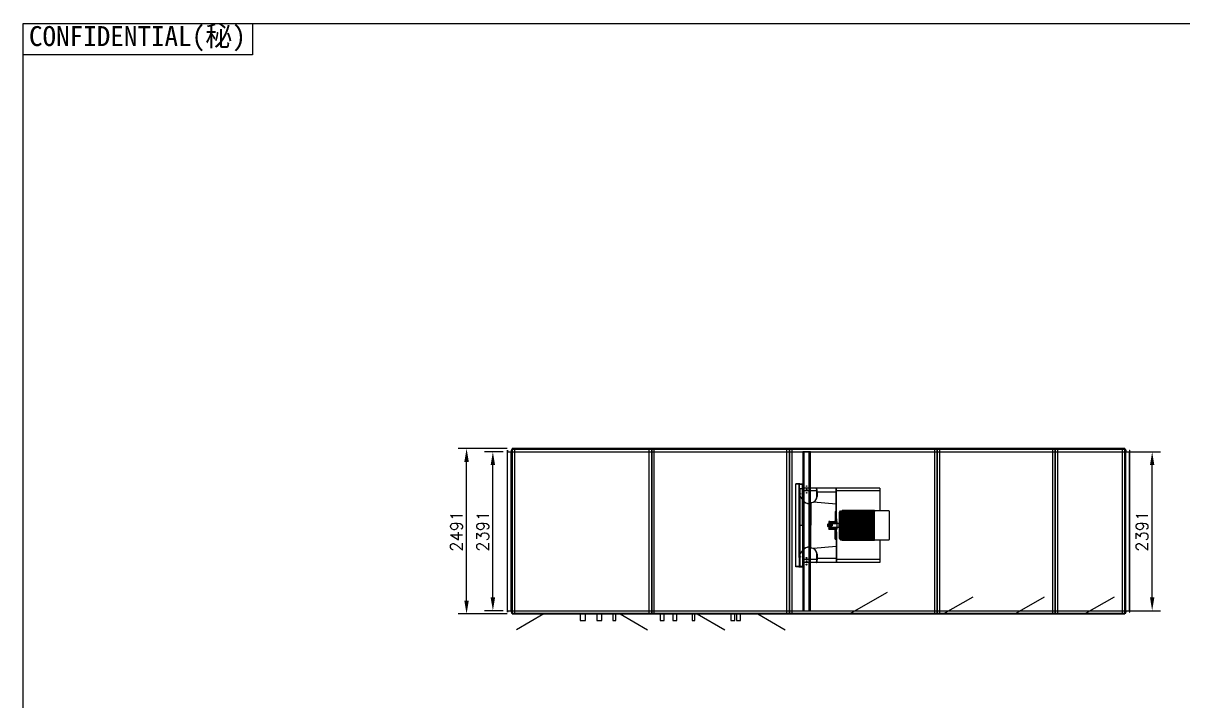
# Model space of a CAD drawing. Header units: millimetres. Extents: x -7350 to 21750, y -6100 to 14306.
# Drawn here: x -7350 to 10108, y 4103 to 14306 of the extents above; entities that cross this region are included whole.
import ezdxf

# ---------------------------------------------------------------- set-up
doc = ezdxf.new("R2010")
doc.units = ezdxf.units.MM
doc.linetypes.add('ZWCAD_ISO03W100', pattern=[30, 12, -18])
for name, color, linetype in [('Dim', 1, 'Continuous'), ('McDoor', 7, 'Continuous'), ('McFlang', 7, 'Continuous'), ('McFrame', 7, 'Continuous')]:
    doc.layers.add(name, color=color, linetype=linetype)
doc.layers.add('OBJECT', color=7, linetype='Continuous', lineweight=25)
doc.styles.add('ROMANS', font='romans.shx')
doc.styles.add('宋体', font='')
doc.styles.get('宋体').set_extended_font_data('宋体')
doc.dimstyles.new('McDim', dxfattribs={"dimscale": 100, "dimtxt": 1.8, "dimasz": 2, "dimexe": 1.25, "dimexo": 0.625, "dimtad": 1, "dimdec": 1, "dimdsep": 46, "dimtxsty": 'ROMANS', "dimcen": 2.5, "dimadec": 0, "dimazin": 0, "dimtfac": 1, "dimtmove": 0, "dimatfit": 1, "dimfxl": 0, "dimarcsym": 0})

# ---------------------------------------------------------------- blocks, each defined once
blk = doc.blocks.new('A$C63FE4E48')
at = {"linetype": 'Continuous'}
blk.add_lwpolyline([(0, 4.71), (34.54, 4.71), (34.54, 0), (0, 0)], close=True, dxfattribs=at)
at = {"linetype": 'Continuous', "insert": (0.87, 4.32), "char_height": 3, "width": 72.9276, "attachment_point": 1, "style": '宋体'}
blk.add_mtext('{CONFIDENTIAL(秘)}', dxfattribs=at)
blk = doc.blocks.new('M500341001000W19-E-SYWB-225M')
at = {"color": 0}
for p, q in [((44, 1910, 0), (0, 1910, 0)), ((0, 660, 0), (0, 1910, 0)), ((44, 1907, 0), (0, 1907, 0)), ((39, 1757, 0), (61, 1757, 0)), ((41, 1757, 0), (69, 1757, 0)), ((42, 1764, 0), (42, 1751, 0)), ((42, 1757, 0), (42, 1757, 0)), ((48, 1766, 0), (43, 1766, 0)), ((43, 1762, 0), (48, 1762, 0)), ((43, 1753, 0), (48, 1753, 0)), ((43, 1749, 0), (48, 1749, 0)), ((64, 1755, 0), (44, 1755, 0)), ((47, 1904, 0), (47, 666, 0)), ((48, 1767, 0), (50, 1775, 0)), ((48, 1767, 0), (48, 1285, 0)), ((48, 1766, 0), (48, 1749, 0)), ((48, 1763, 0), (50, 1763, 0)), ((48, 1762, 0), (68, 1762, 0)), ((48, 1761, 0), (68, 1761, 0)), ((48, 1754, 0), (68, 1754, 0)), ((48, 1752, 0), (50, 1752, 0)), ((48, 1752, 0), (68, 1752, 0)), ((50, 1904, 0), (50, 1902, 0)), ((50, 1740, 0), (50, 1902, 0)), ((50, 1775, 0), (51, 1775, 0)), ((50, 1767, 0), (51, 1775, 0)), ((50, 1767, 0), (50, 1740, 0)), ((50, 1763, 0), (54, 1763, 0)), ((59, 1762, 0), (50, 1762, 0)), ((50, 1752, 0), (54, 1752, 0)), ((59, 1748, 0), (50, 1748, 0)), ((53, 1757, 0), (57, 1757, 0)), ((54, 1728, 0), (54, 1902, 0)), ((54, 1835, 0), (54, 842, 0)), ((100, 1835, 0), (54, 1835, 0)), ((56, 1766, 0), (54, 1766, 0)), ((54, 1766, 0), (54, 1763, 0)), ((54, 1763, 0), (56, 1763, 0)), ((54, 1763, 0), (55, 1763, 0)), ((54, 1763, 0), (54, 1752, 0)), ((54, 1752, 0), (54, 1748, 0)), ((54, 1752, 0), (56, 1752, 0)), ((54, 1752, 0), (56, 1750, 0)), ((54, 1748, 0), (56, 1748, 0)), ((55, 1757, 0), (65, 1757, 0)), ((56, 1763, 0), (56, 1766, 0)), ((63, 1766, 0), (56, 1766, 0)), ((56, 1751, 0), (56, 1764, 0)), ((56, 1752, 0), (56, 1763, 0)), ((63, 1762, 0), (56, 1762, 0)), ((63, 1753, 0), (56, 1753, 0)), ((56, 1748, 0), (56, 1752, 0)), ((56, 1749, 0), (63, 1749, 0)), ((58, 1910, 0), (100, 1910, 0)), ((58, 1906, 0), (100, 1906, 0)), ((59, 1835, 0), (59, 848, 0)), ((64, 1751, 0), (64, 1764, 0)), ((68, 1762, 0), (68, 1752, 0)), ((100, 1668, 0), (100, 1910, 0)), ((303, 1845, 0), (307, 1846, 0)), ((309, 1830, 0), (303, 1845, 0)), ((313, 1832, 0), (307, 1846, 0)), ((314, 1719, 0), (314, 1804, 0)), ((318, 1719, 0), (318, 1804, 0)), ((603, 1785, 0), (318, 1785, 0)), ((318, 1785, 0), (318, 1719, 0)), ((603, 1385, 0), (603, 1845, 0)), ((609, 1845, 0), (603, 1845, 0)), ((609, 1385, 0), (609, 1845, 0)), ((48, 1733, 0), (53, 1728, 0)), ((50, 1285, 0), (50, 1740, 0)), ((53, 1728, 0), (106, 1658, 0)), ((54, 1285, 0), (54, 1728, 0)), ((54, 1728, 0), (108, 1659, 0)), ((100, 1285, 0), (100, 1668, 0)), ((198, 1614, 0), (207, 1614, 0)), ((198, 1612, 0), (207, 1612, 0)), ((209, 1628, 0), (223, 1628, 0)), ((209, 1614, 0), (209, 1628, 0)), ((209, 1624, 0), (223, 1624, 0)), ((225, 1616, 0), (225, 1615, 0)), ((225, 1615, 0), (225, 1285, 0)), ((603, 1606, 0), (261, 1632, 0)), ((64, 1455, 0), (44, 1455, 0)), ((59, 1462, 0), (50, 1462, 0)), ((59, 1448, 0), (50, 1448, 0)), ((584, 1465, 0), (611, 1465, 0)), ((591, 1492, 0), (594, 1495, 0)), ((591, 1488, 0), (599, 1495, 0)), ((591, 1483, 0), (603, 1495, 0)), ((592, 1495, 0), (591, 1494, 0)), ((591, 1494, 0), (591, 1385, 0)), ((591, 1479, 0), (603, 1491, 0)), ((591, 1474, 0), (603, 1486, 0)), ((591, 1470, 0), (603, 1470, 0)), ((591, 1458, 0), (593, 1459, 0)), ((591, 1454, 0), (597, 1459, 0)), ((591, 1449, 0), (602, 1459, 0)), ((591, 1459, 0), (603, 1459, 0)), ((591, 1445, 0), (603, 1457, 0)), ((591, 1440, 0), (603, 1452, 0)), ((591, 1436, 0), (603, 1448, 0)), ((591, 1431, 0), (603, 1443, 0)), ((591, 1427, 0), (603, 1439, 0)), ((591, 1422, 0), (603, 1434, 0)), ((591, 1418, 0), (603, 1430, 0)), ((591, 1413, 0), (603, 1425, 0)), ((591, 1409, 0), (603, 1421, 0)), ((591, 1404, 0), (603, 1416, 0)), ((591, 1400, 0), (603, 1412, 0)), ((591, 1396, 0), (603, 1408, 0)), ((591, 1391, 0), (603, 1403, 0)), ((591, 1387, 0), (603, 1399, 0)), ((592, 1495, 0), (602, 1495, 0)), ((592, 1470, 0), (603, 1482, 0)), ((597, 1470, 0), (603, 1477, 0)), ((601, 1470, 0), (603, 1473, 0)), ((602, 1495, 0), (603, 1494, 0)), ((603, 1532, 0), (603, 1562, 0)), ((603, 1494, 0), (603, 1385, 0)), ((64, 1285, 0), (44, 1285, 0)), ((47, 1285, 0), (100, 1285, 0)), ((48, 803, 0), (48, 1285, 0)), ((59, 1292, 0), (50, 1292, 0)), ((50, 1285, 0), (50, 830, 0)), ((59, 1278, 0), (50, 1278, 0)), ((54, 1285, 0), (54, 842, 0)), ((100, 1285, 0), (100, 660, 0)), ((225, 955, 0), (225, 1285, 0)), ((476, 1297, 0), (476, 1273, 0)), ((476, 1285, 0), (476, 1285, 0)), ((488, 1301, 0), (477, 1301, 0)), ((477, 1293, 0), (488, 1293, 0)), ((477, 1277, 0), (488, 1277, 0)), ((477, 1269, 0), (488, 1269, 0)), ((488, 1315, 0), (488, 1255, 0)), ((492, 1315, 0), (488, 1315, 0)), ((488, 1315, 0), (492, 1311, 0)), ((488, 1311, 0), (492, 1307, 0)), ((488, 1306, 0), (492, 1302, 0)), ((488, 1302, 0), (492, 1298, 0)), ((488, 1301, 0), (488, 1269, 0)), ((488, 1297, 0), (490, 1296, 0)), ((488, 1296, 0), (492, 1296, 0)), ((488, 1295, 0), (543, 1295, 0)), ((488, 1293, 0), (543, 1293, 0)), ((488, 1277, 0), (543, 1277, 0)), ((488, 1275, 0), (543, 1275, 0)), ((488, 1275, 0), (492, 1275, 0)), ((488, 1270, 0), (492, 1266, 0)), ((488, 1266, 0), (492, 1262, 0)), ((488, 1261, 0), (492, 1257, 0)), ((488, 1257, 0), (490, 1255, 0)), ((488, 1255, 0), (492, 1255, 0)), ((489, 1275, 0), (492, 1271, 0)), ((502, 1342, 0), (492, 1342, 0)), ((492, 1342, 0), (492, 1227, 0)), ((502, 1332, 0), (492, 1342, 0)), ((502, 1327, 0), (492, 1337, 0)), ((502, 1323, 0), (492, 1333, 0)), ((502, 1318, 0), (492, 1328, 0)), ((502, 1314, 0), (492, 1324, 0)), ((502, 1309, 0), (492, 1319, 0)), ((502, 1305, 0), (492, 1315, 0)), ((492, 1255, 0), (492, 1315, 0)), ((502, 1300, 0), (492, 1310, 0)), ((502, 1296, 0), (492, 1306, 0)), ((499, 1295, 0), (492, 1302, 0)), ((495, 1295, 0), (492, 1297, 0)), ((502, 1265, 0), (492, 1275, 0)), ((502, 1260, 0), (492, 1270, 0)), ((502, 1256, 0), (492, 1266, 0)), ((502, 1251, 0), (492, 1261, 0)), ((502, 1247, 0), (492, 1257, 0)), ((502, 1242, 0), (492, 1252, 0)), ((502, 1238, 0), (492, 1248, 0)), ((502, 1233, 0), (492, 1243, 0)), ((502, 1229, 0), (492, 1239, 0)), ((499, 1227, 0), (492, 1234, 0)), ((495, 1227, 0), (492, 1230, 0)), ((492, 1227, 0), (502, 1227, 0)), ((502, 1336, 0), (496, 1342, 0)), ((502, 1269, 0), (497, 1275, 0)), ((502, 1341, 0), (501, 1342, 0)), ((502, 1274, 0), (501, 1275, 0)), ((502, 1342, 0), (502, 1337, 0)), ((502, 1333, 0), (512, 1342, 0)), ((502, 1329, 0), (516, 1342, 0)), ((502, 1324, 0), (517, 1339, 0)), ((502, 1337, 0), (502, 1232, 0)), ((502, 1320, 0), (517, 1335, 0)), ((502, 1317, 0), (614, 1317, 0)), ((503, 1312, 0), (502, 1313, 0)), ((502, 1253, 0), (507, 1257, 0)), ((502, 1248, 0), (512, 1257, 0)), ((503, 1257, 0), (502, 1256, 0)), ((502, 1235, 0), (503, 1235, 0)), ((502, 1227, 0), (502, 1232, 0)), ((503, 1338, 0), (507, 1342, 0)), ((503, 1312, 0), (613, 1312, 0)), ((503, 1312, 0), (503, 1257, 0)), ((503, 1257, 0), (613, 1257, 0)), ((503, 1244, 0), (504, 1245, 0)), ((503, 1235, 0), (504, 1236, 0)), ((503, 1231, 0), (507, 1235, 0)), ((504, 1317, 0), (517, 1330, 0)), ((504, 1245, 0), (516, 1257, 0)), ((505, 1228, 0), (512, 1235, 0)), ((507, 1342, 0), (581, 1342, 0)), ((507, 1235, 0), (508, 1236, 0)), ((507, 1227, 0), (581, 1227, 0)), ((508, 1317, 0), (517, 1326, 0)), ((508, 1245, 0), (521, 1257, 0)), ((508, 1244, 0), (508, 1245, 0)), ((509, 1227, 0), (516, 1235, 0)), ((512, 1244, 0), (513, 1245, 0)), ((512, 1235, 0), (513, 1236, 0)), ((513, 1317, 0), (517, 1322, 0)), ((513, 1245, 0), (525, 1257, 0)), ((513, 1227, 0), (521, 1235, 0)), ((516, 1235, 0), (517, 1236, 0)), ((517, 1342, 0), (517, 1317, 0)), ((517, 1339, 0), (518, 1340, 0)), ((517, 1335, 0), (518, 1336, 0)), ((517, 1330, 0), (518, 1331, 0)), ((517, 1326, 0), (518, 1327, 0)), ((517, 1322, 0), (518, 1323, 0)), ((517, 1317, 0), (518, 1318, 0)), ((517, 1317, 0), (517, 1317, 0)), ((517, 1245, 0), (530, 1257, 0)), ((517, 1244, 0), (517, 1245, 0)), ((518, 1342, 0), (518, 1317, 0)), ((518, 1227, 0), (526, 1236, 0)), ((521, 1244, 0), (522, 1245, 0)), ((521, 1235, 0), (522, 1236, 0)), ((522, 1348, 0), (522, 1308, 0)), ((522, 1245, 0), (534, 1257, 0)), ((522, 1227, 0), (552, 1257, 0)), ((526, 1342, 0), (526, 1317, 0)), ((526, 1339, 0), (527, 1340, 0)), ((526, 1335, 0), (527, 1336, 0)), ((526, 1331, 0), (527, 1332, 0)), ((526, 1326, 0), (527, 1327, 0)), ((526, 1322, 0), (527, 1323, 0)), ((526, 1317, 0), (527, 1318, 0)), ((526, 1244, 0), (539, 1257, 0)), ((527, 1340, 0), (530, 1342, 0)), ((527, 1336, 0), (534, 1342, 0)), ((527, 1332, 0), (538, 1342, 0)), ((527, 1327, 0), (543, 1342, 0)), ((527, 1323, 0), (547, 1342, 0)), ((527, 1318, 0), (552, 1342, 0)), ((527, 1342, 0), (527, 1317, 0)), ((527, 1237, 0), (548, 1257, 0)), ((527, 1227, 0), (557, 1257, 0)), ((528, 1242, 0), (543, 1257, 0)), ((531, 1317, 0), (556, 1342, 0)), ((531, 1227, 0), (561, 1257, 0)), ((535, 1317, 0), (557, 1339, 0)), ((536, 1227, 0), (566, 1257, 0)), ((540, 1317, 0), (557, 1335, 0)), ((540, 1227, 0), (570, 1257, 0)), ((543, 1295, 0), (543, 1275, 0)), ((544, 1317, 0), (557, 1330, 0)), ((545, 1227, 0), (575, 1257, 0)), ((549, 1317, 0), (557, 1326, 0)), ((549, 1227, 0), (579, 1257, 0)), ((553, 1317, 0), (557, 1321, 0)), ((554, 1227, 0), (584, 1257, 0)), ((557, 1342, 0), (557, 1317, 0)), ((557, 1339, 0), (558, 1340, 0)), ((557, 1335, 0), (558, 1336, 0)), ((557, 1330, 0), (558, 1331, 0)), ((557, 1326, 0), (558, 1327, 0)), ((557, 1321, 0), (558, 1322, 0)), ((558, 1342, 0), (558, 1317, 0)), ((558, 1317, 0), (558, 1318, 0)), ((558, 1227, 0), (588, 1257, 0)), ((562, 1348, 0), (562, 1308, 0)), ((563, 1227, 0), (593, 1257, 0)), ((566, 1342, 0), (566, 1317, 0)), ((566, 1339, 0), (567, 1340, 0)), ((566, 1335, 0), (567, 1336, 0)), ((566, 1330, 0), (567, 1331, 0)), ((566, 1326, 0), (567, 1327, 0)), ((566, 1321, 0), (567, 1322, 0)), ((567, 1322, 0), (611, 1366, 0)), ((567, 1318, 0), (611, 1362, 0)), ((567, 1327, 0), (584, 1343, 0)), ((567, 1340, 0), (570, 1342, 0)), ((567, 1336, 0), (574, 1342, 0)), ((567, 1331, 0), (579, 1342, 0)), ((567, 1342, 0), (567, 1317, 0)), ((567, 1317, 0), (567, 1318, 0)), ((567, 1227, 0), (597, 1257, 0)), ((571, 1317, 0), (611, 1357, 0)), ((572, 1227, 0), (602, 1257, 0)), ((576, 1317, 0), (611, 1353, 0)), ((576, 1227, 0), (606, 1257, 0)), ((580, 1317, 0), (611, 1348, 0)), ((581, 1227, 0), (611, 1257, 0)), ((585, 1317, 0), (612, 1344, 0)), ((585, 1227, 0), (614, 1257, 0)), ((588, 1225, 0), (614, 1252, 0)), ((589, 1317, 0), (614, 1342, 0)), ((590, 1223, 0), (614, 1248, 0)), ((591, 1382, 0), (603, 1394, 0)), ((591, 1378, 0), (603, 1390, 0)), ((591, 1373, 0), (603, 1385, 0)), ((591, 1369, 0), (608, 1385, 0)), ((591, 1385, 0), (591, 1352, 0)), ((591, 1364, 0), (611, 1384, 0)), ((591, 1360, 0), (611, 1380, 0)), ((591, 1355, 0), (611, 1375, 0)), ((591, 1350, 0), (611, 1371, 0)), ((591, 1220, 0), (614, 1243, 0)), ((591, 1216, 0), (614, 1239, 0)), ((591, 1211, 0), (614, 1234, 0)), ((591, 1207, 0), (614, 1230, 0)), ((591, 1202, 0), (611, 1222, 0)), ((594, 1317, 0), (614, 1338, 0)), ((598, 1317, 0), (614, 1333, 0)), ((603, 1385, 0), (611, 1385, 0)), ((603, 1317, 0), (614, 1329, 0)), ((607, 1317, 0), (614, 1324, 0)), ((611, 1385, 0), (611, 1346, 0)), ((611, 1185, 0), (611, 1224, 0)), ((612, 1317, 0), (614, 1320, 0)), ((613, 1312, 0), (614, 1314, 0)), ((613, 1257, 0), (614, 1256, 0)), ((614, 1343, 0), (614, 1227, 0)), ((614, 1343, 0), (614, 1343, 0)), ((613, 1312, 0), (613, 1257, 0)), ((614, 1227, 0), (614, 1227, 0)), ((621, 1343, 0), (621, 1343, 0)), ((64, 1115, 0), (44, 1115, 0)), ((59, 1122, 0), (50, 1122, 0)), ((59, 1108, 0), (50, 1108, 0)), ((584, 1105, 0), (611, 1105, 0)), ((591, 1198, 0), (611, 1218, 0)), ((591, 1185, 0), (591, 1217, 0)), ((591, 1193, 0), (611, 1213, 0)), ((591, 1189, 0), (611, 1209, 0)), ((591, 1184, 0), (611, 1204, 0)), ((591, 1180, 0), (611, 1200, 0)), ((591, 1175, 0), (611, 1195, 0)), ((591, 1076, 0), (591, 1185, 0)), ((591, 1171, 0), (603, 1183, 0)), ((591, 1167, 0), (603, 1179, 0)), ((591, 1162, 0), (603, 1174, 0)), ((591, 1158, 0), (603, 1170, 0)), ((591, 1153, 0), (603, 1165, 0)), ((591, 1149, 0), (603, 1161, 0)), ((591, 1144, 0), (603, 1156, 0)), ((591, 1140, 0), (603, 1152, 0)), ((591, 1135, 0), (603, 1147, 0)), ((591, 1131, 0), (603, 1143, 0)), ((591, 1126, 0), (603, 1138, 0)), ((591, 1122, 0), (603, 1134, 0)), ((591, 1117, 0), (603, 1129, 0)), ((591, 1113, 0), (603, 1125, 0)), ((591, 1110, 0), (603, 1110, 0)), ((591, 1097, 0), (594, 1099, 0)), ((591, 1093, 0), (598, 1099, 0)), ((591, 1088, 0), (603, 1099, 0)), ((591, 1099, 0), (603, 1099, 0)), ((591, 1084, 0), (603, 1096, 0)), ((591, 1079, 0), (603, 1091, 0)), ((592, 1075, 0), (591, 1076, 0)), ((592, 1075, 0), (603, 1087, 0)), ((592, 1075, 0), (602, 1075, 0)), ((594, 1110, 0), (603, 1120, 0)), ((596, 1075, 0), (603, 1082, 0)), ((598, 1110, 0), (603, 1116, 0)), ((601, 1075, 0), (603, 1078, 0)), ((602, 1075, 0), (603, 1076, 0)), ((603, 1076, 0), (603, 1185, 0)), ((603, 1185, 0), (611, 1185, 0)), ((603, 1110, 0), (603, 1111, 0)), ((603, 1185, 0), (603, 725, 0)), ((605, 1185, 0), (611, 1191, 0)), ((609, 1185, 0), (609, 725, 0)), ((610, 1185, 0), (611, 1187, 0)), ((64, 945, 0), (44, 945, 0)), ((59, 952, 0), (50, 952, 0)), ((59, 938, 0), (50, 938, 0)), ((53, 842, 0), (106, 912, 0)), ((54, 842, 0), (108, 911, 0)), ((100, 902, 0), (100, 660, 0)), ((198, 957, 0), (207, 957, 0)), ((198, 956, 0), (207, 956, 0)), ((209, 956, 0), (209, 943, 0)), ((209, 956, 0), (209, 942, 0)), ((209, 946, 0), (223, 946, 0)), ((209, 942, 0), (223, 942, 0)), ((225, 954, 0), (225, 955, 0)), ((603, 964, 0), (263, 938, 0)), ((39, 812, 0), (61, 812, 0)), ((41, 812, 0), (69, 812, 0)), ((42, 819, 0), (42, 806, 0)), ((42, 812, 0), (42, 812, 0)), ((48, 821, 0), (43, 821, 0)), ((43, 817, 0), (48, 817, 0)), ((43, 808, 0), (48, 808, 0)), ((43, 804, 0), (48, 804, 0)), ((64, 775, 0), (44, 775, 0)), ((48, 837, 0), (53, 842, 0)), ((48, 821, 0), (48, 804, 0)), ((48, 818, 0), (50, 818, 0)), ((48, 817, 0), (68, 817, 0)), ((48, 816, 0), (68, 816, 0)), ((48, 809, 0), (68, 809, 0)), ((48, 807, 0), (50, 807, 0)), ((48, 807, 0), (68, 807, 0)), ((48, 803, 0), (50, 795, 0)), ((50, 803, 0), (50, 830, 0)), ((50, 830, 0), (50, 668, 0)), ((50, 803, 0), (51, 795, 0)), ((50, 795, 0), (51, 795, 0)), ((59, 782, 0), (50, 782, 0)), ((59, 768, 0), (50, 768, 0)), ((53, 812, 0), (57, 812, 0)), ((54, 842, 0), (54, 668, 0)), ((54, 842, 0), (54, 668, 0)), ((56, 821, 0), (54, 821, 0)), ((54, 821, 0), (54, 818, 0)), ((54, 818, 0), (56, 818, 0)), ((54, 818, 0), (55, 818, 0)), ((54, 818, 0), (54, 807, 0)), ((54, 807, 0), (54, 803, 0)), ((54, 807, 0), (56, 807, 0)), ((54, 807, 0), (56, 805, 0)), ((54, 803, 0), (56, 803, 0)), ((55, 812, 0), (65, 812, 0)), ((56, 818, 0), (56, 821, 0)), ((63, 821, 0), (56, 821, 0)), ((56, 806, 0), (56, 819, 0)), ((56, 807, 0), (56, 818, 0)), ((63, 817, 0), (56, 817, 0)), ((63, 808, 0), (56, 808, 0)), ((56, 803, 0), (56, 807, 0)), ((56, 804, 0), (63, 804, 0)), ((59, 848, 0), (59, 668, 0)), ((64, 806, 0), (64, 819, 0)), ((68, 817, 0), (68, 807, 0)), ((309, 740, 0), (303, 725, 0)), ((303, 725, 0), (307, 724, 0)), ((313, 738, 0), (307, 724, 0)), ((314, 766, 0), (314, 851, 0)), ((318, 851, 0), (318, 766, 0)), ((603, 785, 0), (318, 785, 0)), ((609, 725, 0), (603, 725, 0)), ((44, 663, 0), (0, 663, 0)), ((44, 660, 0), (0, 660, 0)), ((50, 666, 0), (50, 668, 0)), ((54, 668, 0), (100, 668, 0)), ((58, 664, 0), (100, 664, 0)), ((58, 660, 0), (100, 660, 0)), ((100, 668, 0), (100, 660, 0))]:
    blk.add_line(p, q, dxfattribs=at)
for p, q in [((1260, 1845, 0), (100, 1845, 0)), ((314, 1802, 0), (100, 1802, 0)), ((1260, 1802, 0), (609, 1802, 0)), ((1260, 1845, 0), (1260, 1503, 0)), ((1260, 1067, 0), (1260, 725, 0)), ((314, 768, 0), (100, 768, 0)), ((1260, 725, 0), (100, 725, 0)), ((1260, 768, 0), (609, 768, 0))]:
    blk.add_line(p, q)
at = {"color": 7, "linetype": 'Continuous'}
for p, q in [((653, 1087, 0), (653, 1484, 0)), ((659, 1490, 0), (672, 1502, 0)), ((659, 1490, 0), (672, 1502, 0)), ((659, 1487, 0), (672, 1499, 0)), ((659, 1487, 0), (672, 1499, 0)), ((659, 1482, 0), (672, 1493, 0)), ((659, 1482, 0), (672, 1492, 0)), ((659, 1490, 0), (659, 1490, 0)), ((659, 1490, 0), (659, 1490, 0)), ((661, 1490, 0), (659, 1490, 0)), ((664, 1487, 0), (659, 1487, 0)), ((659, 1487, 0), (659, 1487, 0)), ((659, 1475, 0), (672, 1485, 0)), ((659, 1474, 0), (672, 1483, 0)), ((668, 1482, 0), (659, 1482, 0)), ((659, 1482, 0), (659, 1482, 0)), ((1184, 1474, 0), (659, 1474, 0)), ((659, 1470, 0), (659, 1470, 0)), ((659, 1465, 0), (672, 1469, 0)), ((659, 1463, 0), (672, 1468, 0)), ((1184, 1463, 0), (659, 1463, 0)), ((659, 1463, 0), (659, 1463, 0)), ((659, 1459, 0), (659, 1459, 0)), ((659, 1454, 0), (672, 1459, 0)), ((659, 1453, 0), (672, 1457, 0)), ((1184, 1453, 0), (659, 1453, 0)), ((659, 1453, 0), (659, 1453, 0)), ((659, 1438, 0), (659, 1438, 0)), ((659, 1433, 0), (672, 1438, 0)), ((659, 1431, 0), (672, 1436, 0)), ((1184, 1431, 0), (659, 1431, 0)), ((659, 1431, 0), (659, 1431, 0)), ((659, 1411, 0), (672, 1416, 0)), ((659, 1416, 0), (659, 1416, 0)), ((659, 1410, 0), (672, 1414, 0)), ((1184, 1410, 0), (659, 1410, 0)), ((659, 1410, 0), (659, 1410, 0)), ((659, 1398, 0), (659, 1398, 0)), ((659, 1393, 0), (672, 1397, 0)), ((672, 1502, 0), (672, 1502, 0)), ((672, 1502, 0), (1171, 1502, 0)), ((672, 1502, 0), (1171, 1502, 0)), ((672, 1499, 0), (672, 1499, 0)), ((672, 1499, 0), (1171, 1499, 0)), ((672, 1499, 0), (1171, 1499, 0)), ((672, 1493, 0), (672, 1492, 0)), ((672, 1493, 0), (1171, 1493, 0)), ((672, 1492, 0), (1171, 1492, 0)), ((672, 1485, 0), (672, 1483, 0)), ((672, 1485, 0), (1171, 1485, 0)), ((672, 1483, 0), (1171, 1483, 0)), ((672, 1469, 0), (1171, 1469, 0)), ((672, 1469, 0), (672, 1468, 0)), ((672, 1468, 0), (1171, 1468, 0)), ((672, 1459, 0), (1171, 1459, 0)), ((672, 1459, 0), (672, 1457, 0)), ((672, 1457, 0), (1171, 1457, 0)), ((672, 1438, 0), (1171, 1438, 0)), ((672, 1438, 0), (672, 1436, 0)), ((672, 1436, 0), (1171, 1436, 0)), ((672, 1416, 0), (1171, 1416, 0)), ((672, 1416, 0), (672, 1414, 0)), ((672, 1414, 0), (1171, 1414, 0)), ((672, 1397, 0), (1171, 1397, 0)), ((672, 1397, 0), (672, 1396, 0)), ((695, 1506, 0), (695, 1502, 0)), ((795, 1506, 0), (695, 1506, 0)), ((803, 1506, 0), (795, 1506, 0)), ((1184, 1506, 0), (803, 1506, 0)), ((1171, 1502, 0), (1184, 1490, 0)), ((1171, 1502, 0), (1184, 1490, 0)), ((1171, 1502, 0), (1171, 1502, 0)), ((1171, 1499, 0), (1184, 1487, 0)), ((1171, 1499, 0), (1184, 1487, 0)), ((1171, 1499, 0), (1171, 1499, 0)), ((1171, 1493, 0), (1184, 1482, 0)), ((1171, 1493, 0), (1171, 1492, 0)), ((1171, 1492, 0), (1184, 1482, 0)), ((1171, 1485, 0), (1184, 1475, 0)), ((1171, 1485, 0), (1171, 1483, 0)), ((1171, 1483, 0), (1184, 1474, 0)), ((1171, 1469, 0), (1184, 1465, 0)), ((1171, 1469, 0), (1171, 1468, 0)), ((1171, 1468, 0), (1184, 1463, 0)), ((1171, 1459, 0), (1171, 1457, 0)), ((1171, 1459, 0), (1184, 1454, 0)), ((1171, 1457, 0), (1184, 1453, 0)), ((1171, 1438, 0), (1184, 1433, 0)), ((1171, 1438, 0), (1171, 1436, 0)), ((1171, 1436, 0), (1184, 1431, 0)), ((1171, 1416, 0), (1184, 1411, 0)), ((1171, 1416, 0), (1171, 1414, 0)), ((1171, 1414, 0), (1184, 1410, 0)), ((1171, 1397, 0), (1184, 1393, 0)), ((1171, 1397, 0), (1171, 1396, 0)), ((1184, 1482, 0), (1176, 1482, 0)), ((1184, 1487, 0), (1179, 1487, 0)), ((1184, 1490, 0), (1182, 1490, 0)), ((1184, 1503, 0), (1184, 1506, 0)), ((1184, 1067, 0), (1184, 1503, 0)), ((1397, 1503, 0), (1184, 1503, 0)), ((1184, 1490, 0), (1184, 1490, 0)), ((1409, 1080, 0), (1409, 1490, 0)), ((649, 1315, 0), (509, 1315, 0)), ((509, 1255, 0), (509, 1315, 0)), ((509, 1255, 0), (649, 1255, 0)), ((649, 1249, 0), (649, 1321, 0)), ((653, 1321, 0), (649, 1321, 0)), ((649, 1249, 0), (653, 1249, 0)), ((659, 1391, 0), (672, 1396, 0)), ((1184, 1391, 0), (659, 1391, 0)), ((659, 1391, 0), (659, 1391, 0)), ((659, 1381, 0), (672, 1386, 0)), ((659, 1386, 0), (659, 1386, 0)), ((659, 1379, 0), (672, 1384, 0)), ((1184, 1379, 0), (659, 1379, 0)), ((659, 1379, 0), (659, 1379, 0)), ((659, 1369, 0), (672, 1374, 0)), ((659, 1374, 0), (659, 1374, 0)), ((659, 1367, 0), (672, 1372, 0)), ((1184, 1367, 0), (659, 1367, 0)), ((659, 1367, 0), (659, 1367, 0)), ((659, 1361, 0), (659, 1361, 0)), ((659, 1355, 0), (672, 1360, 0)), ((659, 1354, 0), (672, 1358, 0)), ((1184, 1354, 0), (659, 1354, 0)), ((659, 1354, 0), (659, 1354, 0)), ((659, 1349, 0), (659, 1349, 0)), ((659, 1343, 0), (672, 1348, 0)), ((659, 1342, 0), (672, 1347, 0)), ((1184, 1342, 0), (659, 1342, 0)), ((659, 1342, 0), (659, 1342, 0)), ((659, 1336, 0), (659, 1336, 0)), ((659, 1331, 0), (672, 1336, 0)), ((659, 1330, 0), (672, 1334, 0)), ((1184, 1330, 0), (659, 1330, 0)), ((659, 1330, 0), (659, 1330, 0)), ((659, 1319, 0), (672, 1324, 0)), ((659, 1317, 0), (672, 1322, 0)), ((1184, 1317, 0), (659, 1317, 0)), ((659, 1317, 0), (659, 1317, 0)), ((659, 1310, 0), (672, 1315, 0)), ((659, 1309, 0), (672, 1314, 0)), ((1184, 1309, 0), (659, 1309, 0)), ((659, 1309, 0), (659, 1309, 0)), ((659, 1298, 0), (672, 1301, 0)), ((659, 1297, 0), (672, 1299, 0)), ((1184, 1297, 0), (659, 1297, 0)), ((659, 1297, 0), (659, 1297, 0)), ((659, 1286, 0), (672, 1286, 0)), ((659, 1286, 0), (659, 1285, 0)), ((659, 1285, 0), (659, 1284, 0)), ((659, 1284, 0), (672, 1284, 0)), ((659, 1274, 0), (672, 1271, 0)), ((1184, 1274, 0), (659, 1274, 0)), ((659, 1274, 0), (659, 1274, 0)), ((659, 1272, 0), (672, 1269, 0)), ((1184, 1260, 0), (659, 1260, 0)), ((659, 1260, 0), (672, 1257, 0)), ((659, 1260, 0), (659, 1260, 0)), ((659, 1258, 0), (672, 1255, 0)), ((1184, 1243, 0), (659, 1243, 0)), ((659, 1243, 0), (672, 1240, 0)), ((659, 1243, 0), (659, 1243, 0)), ((659, 1241, 0), (672, 1238, 0)), ((672, 1396, 0), (1171, 1396, 0)), ((672, 1386, 0), (1171, 1386, 0)), ((672, 1386, 0), (672, 1384, 0)), ((672, 1384, 0), (1171, 1384, 0)), ((672, 1374, 0), (1171, 1374, 0)), ((672, 1374, 0), (672, 1372, 0)), ((672, 1372, 0), (1171, 1372, 0)), ((672, 1360, 0), (1171, 1360, 0)), ((672, 1360, 0), (672, 1358, 0)), ((672, 1358, 0), (1171, 1358, 0)), ((672, 1348, 0), (672, 1347, 0)), ((672, 1348, 0), (1171, 1348, 0)), ((672, 1347, 0), (1171, 1347, 0)), ((672, 1336, 0), (672, 1334, 0)), ((672, 1336, 0), (1171, 1336, 0)), ((672, 1334, 0), (1171, 1334, 0)), ((672, 1324, 0), (1171, 1324, 0)), ((672, 1324, 0), (672, 1322, 0)), ((672, 1322, 0), (1171, 1322, 0)), ((672, 1315, 0), (672, 1314, 0)), ((672, 1315, 0), (1171, 1315, 0)), ((672, 1314, 0), (1171, 1314, 0)), ((672, 1301, 0), (672, 1299, 0)), ((672, 1301, 0), (1171, 1301, 0)), ((672, 1299, 0), (1171, 1299, 0)), ((672, 1286, 0), (672, 1284, 0)), ((672, 1286, 0), (1171, 1286, 0)), ((672, 1284, 0), (1171, 1284, 0)), ((672, 1271, 0), (672, 1269, 0)), ((672, 1271, 0), (1171, 1271, 0)), ((672, 1269, 0), (1171, 1269, 0)), ((672, 1257, 0), (1171, 1257, 0)), ((672, 1257, 0), (672, 1255, 0)), ((672, 1255, 0), (1171, 1255, 0)), ((672, 1240, 0), (1171, 1240, 0)), ((672, 1240, 0), (672, 1238, 0)), ((672, 1238, 0), (1171, 1238, 0)), ((1171, 1396, 0), (1184, 1391, 0)), ((1171, 1386, 0), (1171, 1384, 0)), ((1171, 1386, 0), (1184, 1381, 0)), ((1171, 1384, 0), (1184, 1379, 0)), ((1171, 1374, 0), (1171, 1372, 0)), ((1171, 1374, 0), (1184, 1369, 0)), ((1171, 1372, 0), (1184, 1367, 0)), ((1171, 1360, 0), (1184, 1355, 0)), ((1171, 1360, 0), (1171, 1358, 0)), ((1171, 1358, 0), (1184, 1354, 0)), ((1171, 1348, 0), (1171, 1347, 0)), ((1171, 1348, 0), (1184, 1343, 0)), ((1171, 1347, 0), (1184, 1342, 0)), ((1171, 1336, 0), (1184, 1331, 0)), ((1171, 1336, 0), (1171, 1334, 0)), ((1171, 1334, 0), (1184, 1330, 0)), ((1171, 1324, 0), (1171, 1322, 0)), ((1171, 1324, 0), (1184, 1319, 0)), ((1171, 1322, 0), (1184, 1317, 0)), ((1171, 1315, 0), (1184, 1310, 0)), ((1171, 1315, 0), (1171, 1314, 0)), ((1171, 1314, 0), (1184, 1309, 0)), ((1171, 1301, 0), (1184, 1298, 0)), ((1171, 1301, 0), (1171, 1299, 0)), ((1171, 1299, 0), (1184, 1297, 0)), ((1171, 1286, 0), (1184, 1286, 0)), ((1171, 1286, 0), (1171, 1284, 0)), ((1171, 1284, 0), (1184, 1284, 0)), ((1171, 1271, 0), (1184, 1274, 0)), ((1171, 1269, 0), (1184, 1272, 0)), ((1171, 1271, 0), (1171, 1269, 0)), ((1171, 1257, 0), (1184, 1260, 0)), ((1171, 1255, 0), (1184, 1258, 0)), ((1171, 1257, 0), (1171, 1255, 0)), ((1171, 1240, 0), (1184, 1243, 0)), ((1171, 1238, 0), (1184, 1241, 0)), ((1171, 1240, 0), (1171, 1238, 0)), ((1184, 1222, 0), (659, 1222, 0)), ((659, 1222, 0), (659, 1222, 0)), ((659, 1222, 0), (672, 1219, 0)), ((659, 1220, 0), (672, 1217, 0)), ((1184, 1202, 0), (659, 1202, 0)), ((659, 1202, 0), (659, 1202, 0)), ((659, 1202, 0), (672, 1199, 0)), ((659, 1200, 0), (672, 1197, 0)), ((1184, 1184, 0), (659, 1184, 0)), ((659, 1184, 0), (672, 1181, 0)), ((659, 1184, 0), (659, 1184, 0)), ((659, 1182, 0), (672, 1179, 0)), ((1184, 1176, 0), (659, 1176, 0)), ((659, 1176, 0), (672, 1173, 0)), ((659, 1176, 0), (659, 1176, 0)), ((659, 1174, 0), (672, 1171, 0)), ((1184, 1159, 0), (659, 1159, 0)), ((659, 1159, 0), (672, 1157, 0)), ((659, 1159, 0), (659, 1159, 0)), ((659, 1157, 0), (672, 1155, 0)), ((1184, 1151, 0), (659, 1151, 0)), ((659, 1151, 0), (672, 1149, 0)), ((659, 1151, 0), (659, 1151, 0)), ((659, 1149, 0), (672, 1147, 0)), ((659, 1138, 0), (672, 1136, 0)), ((1184, 1138, 0), (659, 1138, 0)), ((659, 1138, 0), (659, 1138, 0)), ((659, 1137, 0), (672, 1134, 0)), ((1184, 1128, 0), (659, 1128, 0)), ((659, 1128, 0), (672, 1126, 0)), ((659, 1128, 0), (659, 1128, 0)), ((659, 1126, 0), (672, 1124, 0)), ((1184, 1114, 0), (659, 1114, 0)), ((659, 1114, 0), (659, 1114, 0)), ((659, 1114, 0), (672, 1109, 0)), ((659, 1112, 0), (672, 1107, 0)), ((1184, 1106, 0), (659, 1106, 0)), ((659, 1106, 0), (659, 1106, 0)), ((659, 1106, 0), (672, 1098, 0)), ((659, 1104, 0), (672, 1097, 0)), ((1184, 1096, 0), (659, 1096, 0)), ((659, 1096, 0), (659, 1096, 0)), ((659, 1096, 0), (672, 1087, 0)), ((659, 1095, 0), (672, 1085, 0)), ((659, 1089, 0), (659, 1089, 0)), ((668, 1089, 0), (659, 1089, 0)), ((659, 1089, 0), (672, 1078, 0)), ((659, 1088, 0), (672, 1077, 0)), ((664, 1083, 0), (659, 1083, 0)), ((659, 1083, 0), (659, 1083, 0)), ((659, 1083, 0), (672, 1071, 0)), ((659, 1083, 0), (672, 1071, 0)), ((661, 1080, 0), (659, 1080, 0)), ((659, 1080, 0), (659, 1080, 0)), ((659, 1080, 0), (672, 1068, 0)), ((659, 1080, 0), (659, 1080, 0)), ((659, 1080, 0), (672, 1068, 0)), ((672, 1219, 0), (1171, 1219, 0)), ((672, 1219, 0), (672, 1217, 0)), ((672, 1217, 0), (1171, 1217, 0)), ((672, 1199, 0), (1171, 1199, 0)), ((672, 1199, 0), (672, 1197, 0)), ((672, 1197, 0), (1171, 1197, 0)), ((672, 1181, 0), (1171, 1181, 0)), ((672, 1181, 0), (672, 1179, 0)), ((672, 1179, 0), (1171, 1179, 0)), ((672, 1173, 0), (1171, 1173, 0)), ((672, 1173, 0), (672, 1171, 0)), ((672, 1171, 0), (1171, 1171, 0)), ((672, 1157, 0), (1171, 1157, 0)), ((672, 1157, 0), (672, 1155, 0)), ((672, 1155, 0), (1171, 1155, 0)), ((672, 1149, 0), (1171, 1149, 0)), ((672, 1149, 0), (672, 1147, 0)), ((672, 1147, 0), (1171, 1147, 0)), ((672, 1136, 0), (1171, 1136, 0)), ((672, 1136, 0), (672, 1134, 0)), ((672, 1134, 0), (1171, 1134, 0)), ((672, 1126, 0), (1171, 1126, 0)), ((672, 1126, 0), (672, 1124, 0)), ((672, 1124, 0), (1171, 1124, 0)), ((672, 1111, 0), (672, 1109, 0)), ((672, 1111, 0), (1171, 1111, 0)), ((672, 1109, 0), (1171, 1109, 0)), ((672, 1098, 0), (672, 1097, 0)), ((672, 1098, 0), (1171, 1098, 0)), ((672, 1097, 0), (1171, 1097, 0)), ((672, 1087, 0), (672, 1085, 0)), ((672, 1087, 0), (1171, 1087, 0)), ((672, 1085, 0), (1171, 1085, 0)), ((672, 1078, 0), (672, 1077, 0)), ((672, 1078, 0), (1171, 1078, 0)), ((672, 1077, 0), (1171, 1077, 0)), ((672, 1071, 0), (672, 1071, 0)), ((672, 1071, 0), (1171, 1071, 0)), ((672, 1071, 0), (1171, 1071, 0)), ((672, 1068, 0), (672, 1068, 0)), ((672, 1068, 0), (1171, 1068, 0)), ((672, 1068, 0), (1171, 1068, 0)), ((695, 1068, 0), (695, 1064, 0)), ((695, 1064, 0), (1172, 1064, 0)), ((1171, 1219, 0), (1184, 1222, 0)), ((1171, 1217, 0), (1184, 1220, 0)), ((1171, 1219, 0), (1171, 1217, 0)), ((1171, 1199, 0), (1184, 1202, 0)), ((1171, 1197, 0), (1184, 1200, 0)), ((1171, 1199, 0), (1171, 1197, 0)), ((1171, 1181, 0), (1184, 1184, 0)), ((1171, 1179, 0), (1184, 1182, 0)), ((1171, 1181, 0), (1171, 1179, 0)), ((1171, 1173, 0), (1184, 1176, 0)), ((1171, 1171, 0), (1184, 1174, 0)), ((1171, 1173, 0), (1171, 1171, 0)), ((1171, 1157, 0), (1184, 1159, 0)), ((1171, 1155, 0), (1184, 1157, 0)), ((1171, 1157, 0), (1171, 1155, 0)), ((1171, 1149, 0), (1184, 1151, 0)), ((1171, 1149, 0), (1171, 1147, 0)), ((1171, 1147, 0), (1184, 1149, 0)), ((1171, 1136, 0), (1184, 1138, 0)), ((1171, 1134, 0), (1184, 1137, 0)), ((1171, 1136, 0), (1171, 1134, 0)), ((1171, 1126, 0), (1184, 1128, 0)), ((1171, 1126, 0), (1171, 1124, 0)), ((1171, 1124, 0), (1184, 1126, 0)), ((1171, 1111, 0), (1184, 1116, 0)), ((1171, 1109, 0), (1184, 1114, 0)), ((1171, 1111, 0), (1171, 1109, 0)), ((1171, 1098, 0), (1184, 1106, 0)), ((1171, 1097, 0), (1184, 1104, 0)), ((1171, 1098, 0), (1171, 1097, 0)), ((1171, 1087, 0), (1184, 1096, 0)), ((1171, 1085, 0), (1184, 1095, 0)), ((1171, 1078, 0), (1184, 1089, 0)), ((1171, 1077, 0), (1184, 1088, 0)), ((1171, 1087, 0), (1171, 1085, 0)), ((1171, 1071, 0), (1184, 1083, 0)), ((1171, 1071, 0), (1184, 1083, 0)), ((1171, 1068, 0), (1184, 1080, 0)), ((1171, 1068, 0), (1184, 1080, 0)), ((1171, 1078, 0), (1171, 1077, 0)), ((1171, 1071, 0), (1171, 1071, 0)), ((1171, 1068, 0), (1171, 1068, 0)), ((1172, 1064, 0), (1184, 1064, 0)), ((1172, 1064, 0), (1172, 1064, 0)), ((1184, 1089, 0), (1176, 1089, 0)), ((1184, 1083, 0), (1179, 1083, 0)), ((1184, 1080, 0), (1182, 1080, 0)), ((1184, 1080, 0), (1184, 1080, 0)), ((1184, 1064, 0), (1184, 1067, 0)), ((1184, 1067, 0), (1397, 1067, 0))]:
    blk.add_line(p, q, dxfattribs=at)
at = {"color": 0, "lineweight": 13, "extrusion": (0, 1, 0)}
for p, q in [((500, 1240, 0), (531, 1240, 0)), ((502, 1245, 0), (522, 1245, 0)), ((502, 1235, 0), (522, 1235, 0))]:
    blk.add_line(p, q, dxfattribs=at)
at = {"color": 0, "lineweight": 40, "extrusion": (1, 0, 0)}
for p, q in [((502, 1235, 0), (502, 1245, 0)), ((522, 1235, 0), (522, 1245, 0))]:
    blk.add_line(p, q, dxfattribs=at)
at = {"color": 0, "lineweight": 40, "extrusion": (0, 1, 0)}
for p, q in [((502, 1244, 0), (522, 1244, 0)), ((502, 1236, 0), (522, 1236, 0))]:
    blk.add_line(p, q, dxfattribs=at)
at = {"color": 0, "lineweight": 40}
for p, q in [((522, 1244, 0), (526, 1244, 0)), ((522, 1236, 0), (522, 1244, 0)), ((526, 1236, 0), (522, 1236, 0)), ((526, 1244, 0), (526, 1236, 0)), ((526, 1236, 0), (526, 1244, 0)), ((526, 1244, 0), (529, 1240, 0)), ((529, 1240, 0), (526, 1236, 0)), ((529, 1240, 0), (529, 1240, 0))]:
    blk.add_line(p, q, dxfattribs=at)
at = {"color": 5, "linetype": 'Continuous'}
for p, q in [((799, 1058, 0), (799, 1071, 0)), ((1109, 1058, 0), (1109, 1071, 0))]:
    blk.add_line(p, q, dxfattribs=at)
at = {"color": 6}
for centre in [(160, 1825, 0), (160, 745, 0)]:
    blk.add_circle(centre, 6, dxfattribs=at)
at = {"color": 0}
for centre, radius, start, end in [((46, 1764, 0), 4, 146.6276, 213.3724), ((57, 1757, 0), 15, 162.9524, 197.0476), ((46, 1751, 0), 4, 146.6276, 213.3724), ((44, 1904, 0), 6, 0, 90), ((44, 1904, 0), 3, 0, 90), ((58, 1902, 0), 8, 90, 180), ((58, 1902, 0), 4, 90, 180), ((60, 1764, 0), 4, 146.2903, 213.7097), ((71, 1757, 0), 15, 162.7725, 197.2275), ((60, 1751, 0), 4, 146.2903, 213.7097), ((60, 1764, 0), 4, 326.2903, 33.7097), ((49, 1757, 0), 15, 342.7725, 17.2275), ((60, 1751, 0), 4, 326.2903, 33.7097), ((244, 1804, 0), 70, 0, 22), ((244, 1804, 0), 74, 0, 22), ((68, 1740, 0), 20, 180, 217.5), ((70, 1740, 0), 20, 180, 217.5), ((198, 1728, 0), 116, 217.5, 270), ((198, 1728, 0), 114, 217.5, 270), ((207, 1694, 0), 80, 270, 282.8386), ((207, 1694, 0), 81.5, 270, 282.8386), ((223, 1719, 0), 95, 270, 0), ((223, 1719, 0), 91, 270, 0), ((484, 1297, 0), 7.93, 148.7194, 211.2806), ((506, 1285, 0), 30, 164.0628, 195.9372), ((484, 1273, 0), 7.93, 148.7194, 211.2806), ((507, 1337, 0), 5, 90, 180), ((507, 1232, 0), 5, 180, 270), ((581, 1352, 0), 10, 270, 0), ((581, 1217, 0), 10, 360, 90), ((614, 1346, 0), 3, 180, 270), ((614, 1224, 0), 3, 90, 180), ((198, 842, 0), 116, 90, 142.5), ((198, 842, 0), 114, 90, 142.5), ((207, 876, 0), 81.5, 77.1614, 90), ((207, 876, 0), 80, 77.1614, 90), ((223, 851, 0), 95, 0, 90), ((223, 851, 0), 91, 0, 90), ((46, 819, 0), 4, 146.6276, 213.3724), ((57, 812, 0), 15, 162.9524, 197.0476), ((46, 806, 0), 4, 146.6276, 213.3724), ((68, 830, 0), 20, 142.5, 180), ((70, 830, 0), 20, 142.5, 180), ((60, 819, 0), 4, 146.2903, 213.7097), ((71, 812, 0), 15, 162.7725, 197.2275), ((60, 806, 0), 4, 146.2903, 213.7097), ((60, 819, 0), 4, 326.2903, 33.7097), ((49, 812, 0), 15, 342.7725, 17.2275), ((60, 806, 0), 4, 326.2903, 33.7097), ((244, 766, 0), 70, 338, 0), ((244, 766, 0), 74, 338, 0), ((44, 666, 0), 3, 270, 0), ((44, 666, 0), 6, 270, 0), ((58, 668, 0), 8, 180, 270), ((58, 668, 0), 4, 180, 270)]:
    blk.add_arc(centre, radius, start, end, dxfattribs=at)
at = {"color": 7, "linetype": 'Continuous'}
for centre, radius, start, end in [((659, 1484, 0), 6.46, 90, 180), ((1397, 1490, 0), 12.9, 0, 90), ((659, 1087, 0), 6.46, 180, 270), ((1397, 1080, 0), 12.9, 270, 0)]:
    blk.add_arc(centre, radius, start, end, dxfattribs=at)
for points in [[(659, 1490, 0), (659, 1490, 0), (659, 1490, 0), (659, 1490, 0)], [(659, 1487, 0), (659, 1487, 0), (659, 1487, 0), (659, 1487, 0)], [(659, 1482, 0), (659, 1482, 0), (659, 1482, 0), (659, 1482, 0)], [(659, 1475, 0), (659, 1475, 0), (659, 1474, 0), (659, 1474, 0)], [(659, 1465, 0), (659, 1464, 0), (659, 1464, 0), (659, 1463, 0)], [(659, 1454, 0), (659, 1454, 0), (659, 1453, 0), (659, 1453, 0)], [(659, 1433, 0), (659, 1432, 0), (659, 1432, 0), (659, 1431, 0)], [(659, 1411, 0), (659, 1411, 0), (659, 1410, 0), (659, 1410, 0)], [(659, 1393, 0), (659, 1392, 0), (659, 1392, 0), (659, 1391, 0)], [(659, 1381, 0), (659, 1380, 0), (659, 1380, 0), (659, 1379, 0)], [(659, 1369, 0), (659, 1368, 0), (659, 1368, 0), (659, 1367, 0)], [(659, 1355, 0), (659, 1355, 0), (659, 1354, 0), (659, 1354, 0)], [(659, 1343, 0), (659, 1343, 0), (659, 1342, 0), (659, 1342, 0)], [(659, 1331, 0), (659, 1331, 0), (659, 1330, 0), (659, 1330, 0)], [(659, 1319, 0), (659, 1318, 0), (659, 1318, 0), (659, 1317, 0)], [(659, 1310, 0), (659, 1310, 0), (659, 1309, 0), (659, 1309, 0)], [(659, 1298, 0), (659, 1298, 0), (659, 1297, 0), (659, 1297, 0)], [(659, 1274, 0), (659, 1273, 0), (659, 1272, 0), (659, 1272, 0)], [(659, 1260, 0), (659, 1259, 0), (659, 1258, 0), (659, 1258, 0)], [(659, 1243, 0), (659, 1242, 0), (659, 1242, 0), (659, 1241, 0)], [(659, 1222, 0), (659, 1221, 0), (659, 1221, 0), (659, 1220, 0)], [(659, 1202, 0), (659, 1201, 0), (659, 1200, 0), (659, 1200, 0)], [(659, 1184, 0), (659, 1183, 0), (659, 1183, 0), (659, 1182, 0)], [(659, 1176, 0), (659, 1175, 0), (659, 1174, 0), (659, 1174, 0)], [(659, 1159, 0), (659, 1159, 0), (659, 1158, 0), (659, 1157, 0)], [(659, 1151, 0), (659, 1150, 0), (659, 1150, 0), (659, 1149, 0)], [(659, 1138, 0), (659, 1138, 0), (659, 1137, 0), (659, 1137, 0)], [(659, 1128, 0), (659, 1128, 0), (659, 1127, 0), (659, 1126, 0)], [(659, 1114, 0), (659, 1113, 0), (659, 1113, 0), (659, 1112, 0)], [(659, 1106, 0), (659, 1105, 0), (659, 1105, 0), (659, 1104, 0)], [(659, 1096, 0), (659, 1096, 0), (659, 1095, 0), (659, 1095, 0)], [(659, 1089, 0), (659, 1088, 0), (659, 1088, 0), (659, 1088, 0)], [(659, 1083, 0), (659, 1083, 0), (659, 1083, 0), (659, 1083, 0)], [(659, 1080, 0), (659, 1080, 0), (659, 1080, 0), (659, 1080, 0)]]:
    blk.add_open_spline(points, degree=3, dxfattribs=at)
at = {"layer": 'OBJECT', "color": 5, "linetype": 'ZWCAD_ISO03W100', "ltscale": 5}
for p, q in [((122, 0, 0), (122, 2391, 0)), ((198, 0, 0), (198, 2391, 0))]:
    blk.add_line(p, q, dxfattribs=at)
at = {"layer": 'OBJECT'}
for points in [[(102, 0), (218, 0), (218, 2391), (102, 2391)], [(120, 0), (200, 0), (200, 2391), (120, 2391)]]:
    blk.add_lwpolyline(points, close=True, dxfattribs=at)
for centre, radius in [((110, 2380, 0), 3), ((210, 2380, 0), 3), ((110, 2144, 0), 3), ((210, 2144, 0), 3), ((110, 1906, 0), 3), ((160, 1876, 0), 4), ((160, 1825, 0), 4), ((160, 1774, 0), 4), ((210, 1906, 0), 3), ((110, 1670, 0), 3), ((210, 1670, 0), 3), ((110, 1432, 0), 3), ((210, 1432, 0), 3), ((110, 1195, 0), 3), ((210, 1195, 0), 3), ((110, 958, 0), 3), ((210, 958, 0), 3), ((110, 722, 0), 3), ((160, 796, 0), 6.5), ((160, 694, 0), 6.5), ((160, 745, 0), 4), ((210, 722, 0), 3), ((110, 484, 0), 3), ((210, 484, 0), 3), ((110, 248, 0), 3), ((210, 248, 0), 3), ((110, 10, 0), 3), ((210, 10, 0), 3)]:
    blk.add_circle(centre, radius, dxfattribs=at)
blk = doc.blocks.new('*D38')
at = {"layer": 'Defpoints', "color": 0}
for p in [(-279, 7851), (-60, 7851), (-60, 5460)]:
    blk.add_point(p, dxfattribs=at)
at = {"layer": 'Dim', "color": 0, "lineweight": -2}
for p, q in [((-122, 7851), (-404, 7851)), ((-279, 5660), (-279, 7651)), ((-122, 5460), (-404, 5460))]:
    blk.add_line(p, q, dxfattribs=at)
at = {"layer": 'Dim', "color": 0}
for points in [[(-313, 7651), (-246, 7651), (-279, 7851)], [(-313, 5660), (-246, 5660), (-279, 5460)]]:
    blk.add_solid(points, dxfattribs=at)
at = {"layer": 'Dim', "color": 0, "insert": (-432, 6656), "char_height": 180, "attachment_point": 5, "rotation": 90, "style": 'ROMANS'}
blk.add_mtext('2391', dxfattribs=at)
blk = doc.blocks.new('*D40')
at = {"layer": 'Defpoints', "color": 0}
for p in [(9249, 7851), (9647, 7851), (9249, 5460)]:
    blk.add_point(p, dxfattribs=at)
at = {"layer": 'Dim', "color": 0, "lineweight": -2}
for p, q in [((9312, 7851), (9772, 7851)), ((9647, 5660), (9647, 7651)), ((9312, 5460), (9772, 5460))]:
    blk.add_line(p, q, dxfattribs=at)
at = {"layer": 'Dim', "color": 0}
for points in [[(9614, 7651), (9680, 7651), (9647, 7851)], [(9614, 5660), (9680, 5660), (9647, 5460)]]:
    blk.add_solid(points, dxfattribs=at)
at = {"layer": 'Dim', "color": 0, "insert": (9494, 6656), "char_height": 180, "attachment_point": 5, "rotation": 90, "style": 'ROMANS'}
blk.add_mtext('2391', dxfattribs=at)
blk = doc.blocks.new('*D47')
at = {"layer": 'Defpoints', "color": 0}
for p in [(-675, 7901), (0, 7901), (0, 5410)]:
    blk.add_point(p, dxfattribs=at)
at = {"layer": 'Dim', "color": 0, "lineweight": -2}
for p, q in [((-62, 7901), (-800, 7901)), ((-675, 5610), (-675, 7701)), ((-62, 5410), (-800, 5410))]:
    blk.add_line(p, q, dxfattribs=at)
at = {"layer": 'Dim', "color": 0}
for points in [[(-709, 7701), (-642, 7701), (-675, 7901)], [(-709, 5610), (-642, 5610), (-675, 5410)]]:
    blk.add_solid(points, dxfattribs=at)
at = {"layer": 'Dim', "color": 0, "insert": (-828, 6656), "char_height": 180, "attachment_point": 5, "rotation": 90, "style": 'ROMANS'}
blk.add_mtext('2491', dxfattribs=at)

msp = doc.modelspace()

# ---------------------------------------------------------------- linework, layer by layer
msp.add_line((5090, 5410), (5661.58, 5740))
for points in [[(1037.5, 5310), (1113.5, 5310), (1113.5, 5410), (1037.5, 5410)], [(1037.5, 5310), (1113.5, 5310), (1113.5, 5410), (1037.5, 5410)], [(1285, 5310), (1361, 5310), (1361, 5410), (1285, 5410)], [(1285, 5310), (1361, 5310), (1361, 5410), (1285, 5410)], [(1529, 5310), (1571, 5310), (1571, 5410), (1529, 5410)], [(2237.5, 5310), (2297.5, 5310), (2297.5, 5410), (2237.5, 5410)], [(2237.5, 5310), (2297.5, 5310), (2297.5, 5410), (2237.5, 5410)], [(2430, 5310), (2490, 5310), (2490, 5410), (2430, 5410)], [(2430, 5310), (2490, 5310), (2490, 5410), (2430, 5410)], [(2721, 5310), (2763, 5310), (2763, 5410), (2721, 5410)], [(3304.45, 5310), (3364.45, 5310), (3364.45, 5410), (3304.45, 5410)], [(3304.45, 5310), (3364.45, 5310), (3364.45, 5410), (3304.45, 5410)], [(3386.95, 5310), (3446.95, 5310), (3446.95, 5410), (3386.95, 5410)], [(3386.95, 5310), (3446.95, 5310), (3446.95, 5410), (3386.95, 5410)]]:
    msp.add_lwpolyline(points, close=True)
at = {"layer": 'McDoor'}
for p, q in [((6502, 5410), (6952.33, 5670)), ((7577, 5410), (8027.33, 5670)), ((8627, 5410), (9077.33, 5670)), ((489, 5410), (75.91, 5171.5)), ((1635, 5410), (2048.09, 5171.5)), ((2799, 5410), (3212.09, 5171.5)), ((3710, 5410), (4123.09, 5171.5))]:
    msp.add_line(p, q, dxfattribs=at)
at = {"layer": 'McFlang'}
for p, q in [((-60, 7876), (-58.5, 7876)), ((-60, 7876), (-60, 7851)), ((-58.5, 7852.5), (-58.5, 7876)), ((-1.5, 7876), (0, 7876)), ((-1.5, 7876), (-1.5, 7852.5)), ((0, 7851), (0, 7876)), ((9249, 7876), (9250.5, 7876)), ((9249, 7876), (9249, 7851)), ((9250.5, 7852.5), (9250.5, 7876)), ((9307.5, 7876), (9309, 7876)), ((9307.5, 7876), (9307.5, 7852.5)), ((9309, 7851), (9309, 7876)), ((-60, 5460), (-60, 7851)), ((-60, 7851), (0, 7851)), ((-60, 7851), (0, 7851)), ((-58.5, 7852.5), (-1.5, 7852.5)), ((-58.5, 5460), (-58.5, 7851)), ((-1.5, 5460), (-1.5, 7851)), ((0, 5460), (0, 7851)), ((9249, 5460), (9249, 7851)), ((9249, 7851), (9309, 7851)), ((9249, 7851), (9309, 7851)), ((9250.5, 7852.5), (9307.5, 7852.5)), ((9250.5, 5460), (9250.5, 7851)), ((9307.5, 5460), (9307.5, 7851)), ((9309, 5460), (9309, 7851)), ((-60, 5460), (0, 5460)), ((-60, 5460), (-60, 5435)), ((-60, 5460), (0, 5460)), ((-60, 5435), (-58.5, 5435)), ((-58.5, 5458.5), (-1.5, 5458.5)), ((-58.5, 5435), (-58.5, 5458.5)), ((-1.5, 5458.5), (-1.5, 5435)), ((-1.5, 5435), (0, 5435)), ((0, 5435), (0, 5460)), ((9249, 5460), (9309, 5460)), ((9249, 5460), (9249, 5435)), ((9249, 5460), (9309, 5460)), ((9249, 5435), (9250.5, 5435)), ((9250.5, 5458.5), (9307.5, 5458.5)), ((9250.5, 5435), (9250.5, 5458.5)), ((9307.5, 5458.5), (9307.5, 5435)), ((9307.5, 5435), (9309, 5435)), ((9309, 5435), (9309, 5460))]:
    msp.add_line(p, q, dxfattribs=at)
at = {"layer": 'McFrame', "color": 5}
for p, q in [((50, 5422), (50, 7889)), ((2074, 5422), (2074, 7889)), ((2150, 5422), (2150, 7889)), ((4149, 5422), (4149, 7889)), ((4225, 5422), (4225, 7889)), ((6374, 5422), (6374, 7889)), ((6450, 5422), (6450, 7889)), ((8149, 5422), (8149, 7889)), ((8225, 5422), (8225, 7889)), ((9199, 5422), (9199, 7889)), ((0, 7851), (2112, 7851)), ((2112, 7851), (4187, 7851)), ((4187, 7851), (6412, 7851)), ((6412, 7851), (8187, 7851)), ((8187, 7851), (9249, 7851)), ((0, 5460), (2112, 5460)), ((2112, 5460), (4187, 5460)), ((4187, 5460), (6412, 5460)), ((6412, 5460), (8187, 5460)), ((8187, 5460), (9249, 5460))]:
    msp.add_line(p, q, dxfattribs=at)
at = {"layer": 'McFrame'}
for points in [[(0, 5422), (2112, 5422), (2112, 7889), (0, 7889)], [(12, 5410), (2112, 5410), (2112, 7901), (12, 7901)], [(2112, 5410), (4187, 5410), (4187, 7901), (2112, 7901)], [(2112, 5422), (4187, 5422), (4187, 7889), (2112, 7889)], [(4187, 5410), (6412, 5410), (6412, 7901), (4187, 7901)], [(4187, 5422), (6412, 5422), (6412, 7889), (4187, 7889)], [(6412, 5410), (8187, 5410), (8187, 7901), (6412, 7901)], [(6412, 5422), (8187, 5422), (8187, 7889), (6412, 7889)], [(8187, 5410), (9237, 5410), (9237, 7901), (8187, 7901)], [(8187, 5422), (9249, 5422), (9249, 7889), (8187, 7889)]]:
    msp.add_lwpolyline(points, close=True, dxfattribs=at)
at = {"layer": 'OBJECT'}
msp.add_lwpolyline([(-7350.5, -6100), (-7350.5, 14300), (21749.5, 14300), (21749.5, -6100)], close=True, dxfattribs=at)

# ---------------------------------------------------------------- block references
at = {"layer": 'McFlang'}
msp.add_blockref('M500341001000W19-E-SYWB-225M', (4284.5, 5460), dxfattribs=at)
at = {"layer": 'OBJECT', "xscale": 100, "yscale": 100, "zscale": 100}
msp.add_blockref('A$C63FE4E48', (-7350.5, 13829.41), dxfattribs=at)

# ---------------------------------------------------------------- dimensions: what is measured, and where the dimension line sits
at = {"layer": 'Dim'}
for base, p1, p2, picture, middle in [((-675.2, 7901), (0, 5410), (0, 7901), '*D47', (-827.7, 6655.5)), ((-279.2, 7851), (-60, 5460), (-60, 7851), '*D38', (-431.7, 6655.5)), ((9647, 7851), (9249, 5460), (9249, 7851), '*D40', (9494.5, 6655.5))]:
    dim = msp.add_linear_dim(base=base, p1=p1, p2=p2, angle=90, dimstyle='McDim', dxfattribs=at)
    dim.commit()
    dim.dimension.update_dxf_attribs({"geometry": picture, "text_midpoint": middle})

doc.saveas('drawing.dxf')
